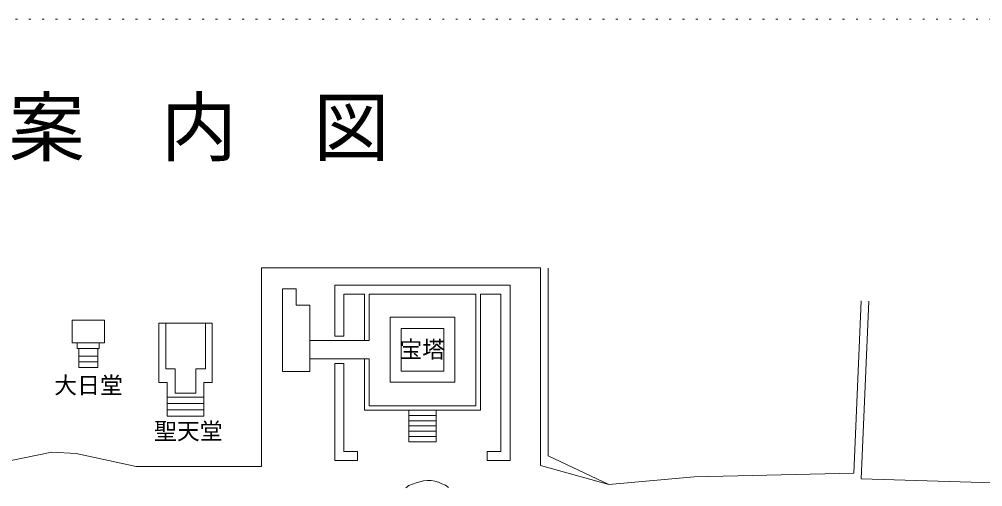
# Model space of a CAD drawing. Units: millimetres, scale not verified. Extents: x 12376 to 409389, y 16384 to 280842.
# Drawn here: x 198376 to 324748, y 219567 to 280842 of the extents above; entities that cross this region are included whole.
import ezdxf
from ezdxf.enums import TextEntityAlignment as Align

# ---------------------------------------------------------------- set-up
doc = ezdxf.new("R2010")
doc.units = ezdxf.units.MM
doc.header["$LTSCALE"] = 1000
doc.linetypes.add('DOTTED', pattern=[1.75, 0.25, -1.5])
doc.layers.add('1-0', color=3, linetype='Continuous', lineweight=13)
doc.layers.add('1-1', color=3, linetype='Continuous', lineweight=13)
doc.styles.add('ＭＳ ゴシック', font='')
doc.styles.get('ＭＳ ゴシック').set_extended_font_data('MS Gothic')

msp = doc.modelspace()

# ---------------------------------------------------------------- linework, layer by layer
at = {"layer": '1-0', "color": 4, "linetype": 'DOTTED'}
msp.add_line((12376, 280842), (409389, 280842), dxfattribs=at)
at = {"layer": '1-0'}
for p, q in [((230159, 222225), (230159, 248239)), ((266752, 248239), (230159, 248239)), ((251256, 248239), (266720, 248239)), ((266752, 248239), (266752, 222350)), ((267748, 223595), (267748, 248233)), ((232907, 234685), (232907, 245501)), ((232907, 245501), (234707, 245501)), ((234707, 245501), (234707, 243365)), ((239756, 245999), (251256, 245999)), ((239756, 239322), (239756, 245999)), ((262756, 245999), (239756, 245999)), ((262756, 222999), (262756, 245999)), ((240956, 239322), (240956, 244799)), ((243651, 244799), (240956, 244799)), ((243651, 244799), (243651, 244802)), ((243651, 238713), (243651, 244799)), ((244251, 244802), (244251, 244799)), ((244251, 244799), (244251, 244763)), ((244251, 244799), (258261, 244799)), ((258261, 230189), (258261, 244799)), ((258861, 229589), (258861, 244799)), ((258861, 244799), (261556, 244799)), ((261556, 224199), (261556, 244799)), ((307853, 221361), (308818, 243925)), ((236507, 243365), (234707, 243365)), ((236507, 234685), (236507, 243365)), ((308821, 220608), (309817, 243883)), ((205304, 238429), (205304, 241416)), ((205304, 241416), (209536, 241416)), ((209536, 241416), (209536, 238429)), ((247006, 233272), (247006, 241772)), ((255506, 241772), (247006, 241772)), ((255506, 233272), (255506, 241772)), ((223687, 241019), (216687, 241019)), ((216687, 233219), (216687, 241019)), ((217587, 235019), (217587, 241019)), ((222787, 235019), (222787, 241019)), ((223687, 241019), (223687, 233219)), ((248456, 234722), (248456, 240322)), ((254056, 240322), (248456, 240322)), ((254056, 234722), (254056, 240322)), ((239756, 239322), (240956, 239322)), ((205964, 237700), (206170, 237700)), ((206170, 235193), (206170, 237700)), ((208670, 237700), (208876, 237701)), ((208670, 235193), (208670, 237700)), ((243651, 238722), (236507, 238722)), ((244251, 238722), (243651, 238722)), ((206169, 236687), (208670, 236687)), ((243651, 236322), (236507, 236322)), ((244251, 236322), (243649, 236322)), ((243649, 236322), (243651, 236322)), ((244251, 236322), (244251, 230189)), ((206170, 235940), (208669, 235940)), ((208670, 235193), (206170, 235193)), ((239756, 235722), (240956, 235722)), ((239756, 222999), (239756, 235722)), ((240955, 235722), (240957, 235722)), ((240956, 235722), (240956, 224199)), ((218837, 235019), (217587, 235019)), ((218837, 235019), (218837, 231819)), ((221537, 235019), (221537, 231819)), ((221537, 235019), (222787, 235019)), ((232907, 234685), (236507, 234685)), ((248456, 234722), (254056, 234722)), ((217787, 233219), (216687, 233219)), ((217787, 228822), (217787, 233219)), ((222587, 228822), (222587, 233219)), ((222587, 233219), (223687, 233219)), ((255506, 233272), (247006, 233272)), ((217787, 231312), (222587, 231312)), ((221537, 231819), (218837, 231819)), ((217787, 230482), (222587, 230482)), ((258261, 230189), (244251, 230189)), ((217787, 229652), (222587, 229652)), ((222587, 228822), (217787, 228822)), ((258861, 229589), (243651, 229589)), ((253056, 228902), (249455, 228902)), ((249456, 225469), (249456, 229589)), ((253056, 228215), (253056, 229589)), ((253056, 228215), (249456, 228215)), ((253057, 227529), (249456, 227529)), ((253056, 227528), (253056, 228215)), ((253056, 226842), (253056, 227528)), ((253056, 226842), (249456, 226842)), ((253056, 226155), (253056, 226842)), ((253056, 226155), (249456, 226155)), ((253056, 225469), (249456, 225469)), ((253056, 225469), (253056, 226155)), ((190433, 221606), (202630, 224095)), ((202630, 224095), (205818, 223924)), ((213698, 222225), (205818, 223924)), ((240956, 224199), (242758, 224199)), ((242756, 222999), (242756, 224199)), ((259756, 224199), (259756, 222989)), ((261556, 224199), (259756, 224199)), ((239756, 222999), (242754, 222999)), ((262756, 222999), (259756, 222999)), ((259756, 222989), (259756, 222999)), ((267748, 223595), (275714, 219861)), ((230159, 222225), (213698, 222225)), ((266752, 222350), (275714, 219861)), ((307853, 221361), (286915, 220857)), ((286915, 220857), (275714, 219861)), ((329234, 219985), (308821, 220608))]:
    msp.add_line(p, q, dxfattribs=at)
msp.add_lwpolyline([(249084, 219424), (249491, 219709), (249953, 219906), (250433, 220055), (250913, 220190), (251396, 220324), (251888, 220384), (252391, 220362), (252894, 220311), (253363, 220153), (253811, 219930), (254277, 219749), (254693, 219473)], dxfattribs=at)
at = {"layer": '1-1'}
for p, q in [((244251, 238722), (244251, 244799)), ((205304, 238429), (209536, 238429)), ((205964, 237700), (205964, 238446)), ((206170, 237700), (208670, 237700)), ((208876, 237701), (208876, 238420)), ((243651, 229589), (243651, 236327))]:
    msp.add_line(p, q, dxfattribs=at)

# ---------------------------------------------------------------- texts
at = {"layer": '1-0', "style": 'ＭＳ ゴシック'}
msp.add_text('宝塔', height=2199, dxfattribs=at).set_placement((248235, 235823), align=Align.BOTTOM_LEFT)
msp.add_text('聖天堂', height=2199, rotation=0.062, dxfattribs=at).set_placement((216054, 225098), align=Align.BOTTOM_LEFT)
at = {"layer": '1-1', "color": 6, "style": 'ＭＳ ゴシック'}
msp.add_text('大\u3000覚\u3000寺\u3000案\u3000内\u3000図', height=7331, dxfattribs=at).set_placement((136957, 260822), align=Align.BOTTOM_LEFT)
at = {"layer": '1-1', "style": 'ＭＳ ゴシック'}
msp.add_text('大日堂', height=2199, dxfattribs=at).set_placement((202957, 231106), align=Align.BOTTOM_LEFT)

doc.saveas('drawing.dxf')
